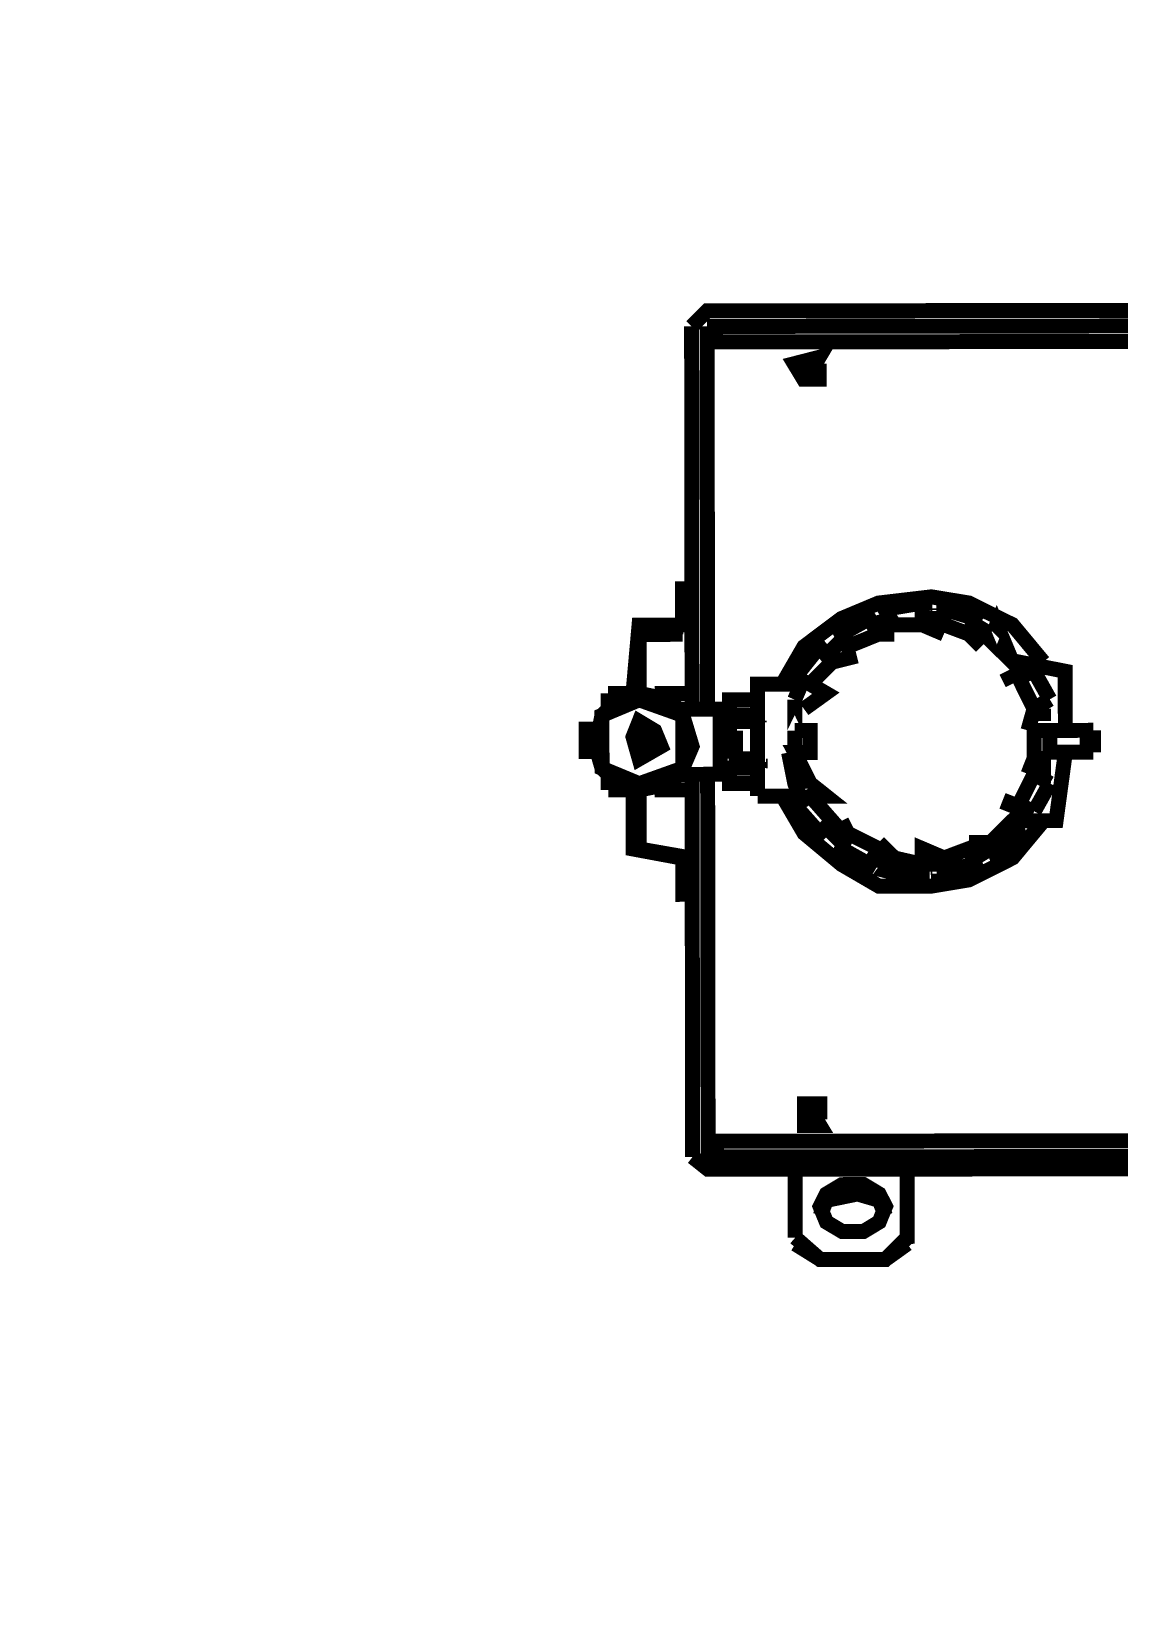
# Model space of a CAD drawing. Header units: feet. Extents: x -99009 to 3252343, y -11094690 to 9035152.
# Drawn here: x 2489037 to 2489518, y -1976778 to -1976080 of the extents above; entities that cross this region are included whole.
import ezdxf

# ---------------------------------------------------------------- set-up
doc = ezdxf.new("R2010")
doc.units = ezdxf.units.FT
doc.layers.add('1', color=1, linetype='Continuous')

# ---------------------------------------------------------------- blocks, each defined once
blk = doc.blocks.new('GRINDING MASTER')
at = {"linetype": 'ByBlock', "lineweight": -2, "transparency": 33554684}
for points in [[(1541420.89, -40096.1), (1541420.89, -40093.37), (1541423.7, -40093.37), (1541423.7, -40096.1), (1541420.89, -40096.1)], [(1541331.51, -40142.9), (1541331.51, -40138.77), (1541335.64, -40138.77), (1541335.64, -40142.9), (1541331.51, -40142.9)], [(1541331.51, -40162.17), (1541331.51, -40159.44), (1541335.64, -40159.44), (1541335.64, -40162.17), (1541331.51, -40162.17)], [(1541331.51, -40162.17), (1541331.51, -40159.44), (1541335.64, -40159.44), (1541335.64, -40162.17), (1541331.51, -40162.17)], [(1541345.23, -40162.17), (1541345.23, -40159.44), (1541347.96, -40159.44), (1541347.96, -40162.17), (1541345.23, -40162.17)], [(1541312.24, -40204.83), (1541312.24, -40202.02), (1541314.97, -40202.02), (1541314.97, -40204.83), (1541312.24, -40204.83)], [(1541418.16, -40215.83), (1541418.16, -40211.7), (1541420.89, -40211.7), (1541420.89, -40215.83), (1541418.16, -40215.83)], [(1541420.89, -40211.7), (1541420.89, -40208.97), (1541423.7, -40208.97), (1541423.7, -40211.7), (1541420.89, -40211.7)], [(1541368.63, -40320.35), (1541368.63, -40317.62), (1541371.36, -40317.62), (1541371.36, -40320.35), (1541368.63, -40320.35)], [(1541321.83, -40336.89), (1541321.83, -40334.16), (1541324.64, -40334.16), (1541324.64, -40336.89), (1541321.83, -40336.89)]]:
    blk.add_hatch(color=256, dxfattribs=at).paths.add_polyline_path(points)
at = {"linetype": 'ByBlock', "lineweight": -2, "transparency": 33554684, "const_width": 6.63}
for points in [[(1541314.97, -39966.78), (1541321.83, -39959.91), (1541718.08, -39959.91)], [(1541314.97, -40136.04), (1541314.97, -39966.78)], [(1541321.83, -39966.78), (1541327.37, -39973.64)], [(1541321.83, -39966.78), (1541327.37, -39973.64)], [(1541321.83, -39966.78), (1541718.08, -39966.78)], [(1541321.83, -40136.04), (1541321.83, -39966.78)], [(1541718.08, -39997.04), (1541718.08, -39973.64), (1541321.83, -39973.64)], [(1541371.36, -39983.31), (1541371.36, -39990.18), (1541364.5, -39990.18), (1541360.37, -39983.31), (1541371.36, -39980.5), (1541367.23, -39987.45)], [(1541310.84, -40079.56), (1541310.84, -40098.83), (1541291.57, -40098.83), (1541288.84, -40129.09)], [(1541354.91, -40125.04), (1541364.5, -40108.5), (1541381.04, -40096.1), (1541397.49, -40089.24), (1541420.89, -40086.51), (1541437.43, -40089.24), (1541456.7, -40098.83), (1541470.42, -40115.37)], [(1541400.3, -40091.97), (1541404.44, -40098.83), (1541416.76, -40098.83), (1541416.76, -40089.24), (1541400.3, -40091.97)], [(1541409.9, -40089.24), (1541416.76, -40089.24)], [(1541414.03, -40089.24), (1541420.89, -40089.24)], [(1541381.04, -40102.96), (1541383.77, -40108.5), (1541397.49, -40102.96), (1541393.44, -40096.1), (1541381.04, -40102.96)], [(1541393.44, -40098.83), (1541404.44, -40096.1)], [(1541416.76, -40096.1), (1541426.43, -40096.1)], [(1541426.43, -40091.97), (1541426.43, -40098.83), (1541437.43, -40102.96), (1541440.16, -40096.1), (1541426.43, -40091.97)], [(1541291.57, -40129.09), (1541291.57, -40102.96), (1541310.84, -40102.96)], [(1541397.49, -40102.96), (1541404.44, -40102.96)], [(1541416.76, -40098.83), (1541426.43, -40102.96)], [(1541437.43, -40102.96), (1541442.97, -40108.5)], [(1541440.16, -40098.83), (1541447.02, -40102.96)], [(1541449.83, -40098.83), (1541447.02, -40105.77), (1541456.7, -40115.37), (1541449.83, -40098.83)], [(1541360.37, -40122.23), (1541367.23, -40125.04), (1541376.9, -40115.37), (1541371.36, -40108.5), (1541360.37, -40122.23)], [(1541374.17, -40112.64), (1541381.04, -40105.77)], [(1541376.9, -40115.37), (1541387.9, -40112.64)], [(1541480.1, -40145.63), (1541480.1, -40119.5), (1541459.43, -40115.37), (1541463.56, -40122.23)], [(1541364.5, -40125.04), (1541343.91, -40125.04), (1541343.91, -40174.57)], [(1541360.37, -40131.9), (1541364.5, -40122.23)], [(1541364.5, -40136.04), (1541374.17, -40129.09), (1541367.23, -40125.04)], [(1541456.7, -40125.04), (1541453.97, -40119.5)], [(1541466.29, -40119.5), (1541459.43, -40122.23), (1541466.29, -40136.04), (1541473.23, -40131.9)], [(1541473.23, -40131.9), (1541466.29, -40119.5)], [(1541314.97, -40152.49), (1541310.84, -40162.17), (1541305.38, -40169.03), (1541291.57, -40171.76), (1541281.98, -40169.03), (1541275.11, -40162.17), (1541272.3, -40152.49), (1541275.11, -40138.77), (1541281.98, -40131.9), (1541291.57, -40129.09), (1541305.38, -40131.9), (1541310.84, -40138.77), (1541314.97, -40152.49)], [(1541275.11, -40138.77), (1541291.57, -40131.9), (1541310.84, -40138.77), (1541310.84, -40162.17), (1541291.57, -40169.03), (1541275.11, -40162.17), (1541275.11, -40138.77)], [(1541277.84, -40136.04), (1541277.84, -40129.09)], [(1541288.84, -40129.09), (1541277.84, -40129.09)], [(1541314.97, -40129.09), (1541298.43, -40129.09)], [(1541343.91, -40131.9), (1541331.51, -40131.9), (1541331.51, -40138.77), (1541343.91, -40138.77)], [(1541360.37, -40145.63), (1541360.37, -40131.9), (1541360.37, -40145.63)], [(1541301.24, -40152.49), (1541291.57, -40158.03), (1541288.84, -40148.36), (1541291.57, -40141.5), (1541298.43, -40145.63), (1541301.24, -40152.49)], [(1541331.51, -40136.04), (1541308.11, -40136.04)], [(1541327.37, -40136.04), (1541310.84, -40136.04)], [(1541327.37, -40164.9), (1541327.37, -40136.04)], [(1541466.29, -40136.04), (1541463.56, -40145.63)], [(1541470.42, -40141.5), (1541470.42, -40136.04)], [(1541268.17, -40158.03), (1541268.17, -40141.5)], [(1541294.38, -40158.03), (1541294.38, -40141.5)], [(1541331.51, -40158.03), (1541331.51, -40141.5)], [(1541331.51, -40158.03), (1541343.91, -40158.03), (1541343.91, -40141.5), (1541331.51, -40141.5)], [(1541334.24, -40155.3), (1541334.24, -40145.63)], [(1541367.23, -40174.57), (1541374.17, -40174.57), (1541367.23, -40169.03), (1541360.37, -40155.3), (1541367.23, -40155.3), (1541367.23, -40145.63), (1541360.37, -40145.63)], [(1541360.37, -40155.3), (1541360.37, -40145.63)], [(1541475.96, -40145.63), (1541466.29, -40145.63), (1541466.29, -40158.03), (1541473.23, -40158.03)], [(1541473.23, -40155.3), (1541473.23, -40145.63)], [(1541492.5, -40145.63), (1541473.23, -40145.63)], [(1541489.69, -40155.3), (1541489.69, -40145.63)], [(1541492.5, -40145.63), (1541492.5, -40155.3)], [(1541364.5, -40178.62), (1541360.37, -40169.03), (1541357.64, -40155.3)], [(1541459.43, -40185.57), (1541475.96, -40185.57), (1541480.1, -40155.3)], [(1541466.29, -40158.03), (1541463.56, -40164.9)], [(1541470.42, -40169.03), (1541470.42, -40158.03)], [(1541492.5, -40155.3), (1541473.23, -40155.3)], [(1541277.84, -40171.76), (1541277.84, -40164.9)], [(1541308.11, -40164.9), (1541331.51, -40164.9)], [(1541310.84, -40164.9), (1541327.37, -40164.9)], [(1541314.97, -40334.16), (1541314.97, -40164.9)], [(1541718.08, -40334.16), (1541321.83, -40334.16), (1541321.83, -40164.9)], [(1541343.91, -40162.17), (1541331.51, -40162.17), (1541331.51, -40169.03), (1541343.91, -40169.03)], [(1541473.23, -40169.03), (1541466.29, -40164.9), (1541459.43, -40178.62), (1541466.29, -40181.43)], [(1541277.84, -40171.76), (1541288.84, -40171.76)], [(1541288.84, -40171.76), (1541288.84, -40197.89), (1541310.84, -40202.02), (1541310.84, -40221.29)], [(1541314.97, -40202.02), (1541291.57, -40197.89), (1541291.57, -40171.76)], [(1541298.43, -40171.76), (1541314.97, -40171.76)], [(1541364.5, -40174.57), (1541343.91, -40174.57)], [(1541470.42, -40185.57), (1541456.7, -40202.02), (1541437.43, -40211.7), (1541420.89, -40214.43), (1541397.49, -40214.43), (1541381.04, -40204.83), (1541364.5, -40191.03), (1541354.91, -40174.57)], [(1541371.36, -40191.03), (1541376.9, -40185.57), (1541367.23, -40174.57), (1541360.37, -40178.62), (1541371.36, -40191.03)], [(1541453.97, -40181.43), (1541456.7, -40174.57)], [(1541466.29, -40181.43), (1541473.23, -40169.03)], [(1541459.43, -40185.57), (1541463.56, -40178.62)], [(1541381.04, -40195.16), (1541374.17, -40188.3)], [(1541383.77, -40191.03), (1541381.04, -40185.57)], [(1541459.43, -40191.03), (1541456.7, -40185.57), (1541447.02, -40195.16), (1541449.83, -40202.02), (1541459.43, -40191.03)], [(1541393.44, -40204.83), (1541397.49, -40197.89), (1541383.77, -40191.03), (1541381.04, -40197.89), (1541393.44, -40204.83)], [(1541404.44, -40202.02), (1541397.49, -40195.16)], [(1541447.02, -40195.16), (1541437.43, -40195.16)], [(1541404.44, -40204.83), (1541393.44, -40202.02)], [(1541416.76, -40211.7), (1541416.76, -40204.83), (1541404.44, -40202.02), (1541400.3, -40207.56), (1541416.76, -40211.7)], [(1541426.43, -40202.02), (1541416.76, -40197.89), (1541416.76, -40204.83)], [(1541440.16, -40204.83), (1541437.43, -40197.89), (1541426.43, -40202.02), (1541426.43, -40207.56), (1541440.16, -40204.83)], [(1541447.02, -40197.89), (1541440.16, -40202.02)], [(1541426.43, -40204.83), (1541416.76, -40204.83)], [(1541409.9, -40211.7), (1541416.76, -40211.7)], [(1541321.83, -40327.21), (1541718.08, -40327.21), (1541718.08, -40296.95)], [(1541367.23, -40313.49), (1541371.36, -40320.35), (1541364.5, -40320.35), (1541364.5, -40310.76), (1541371.36, -40310.76), (1541371.36, -40317.62)], [(1541321.83, -40334.16), (1541327.37, -40327.21)], [(1541321.83, -40334.16), (1541327.37, -40327.21)], [(1541314.97, -40334.16), (1541321.83, -40339.62), (1541718.08, -40339.62)], [(1541360.37, -40339.62), (1541360.37, -40369.88)], [(1541409.9, -40372.69), (1541409.9, -40339.62)], [(1541400.3, -40356.15), (1541397.49, -40363.02), (1541390.63, -40367.15), (1541381.04, -40367.15), (1541374.17, -40363.02), (1541371.36, -40356.15), (1541374.17, -40350.61), (1541381.04, -40346.48), (1541390.63, -40346.48), (1541397.49, -40350.61), (1541400.3, -40356.15)], [(1541400.3, -40360.29), (1541397.49, -40353.42), (1541387.9, -40350.61), (1541374.17, -40353.42), (1541371.36, -40360.29)], [(1541409.9, -40369.88), (1541400.3, -40379.55), (1541371.36, -40379.55), (1541360.37, -40369.88)], [(1541360.37, -40372.69), (1541371.36, -40379.55)], [(1541409.9, -40372.69), (1541400.3, -40379.55)], [(1541400.3, -40379.55), (1541371.36, -40379.55)]]:
    blk.add_lwpolyline(points, dxfattribs=at)
at = {"linetype": 'ByBlock', "lineweight": -2, "transparency": 33554684}
for points in [[(1541317.7, -39964.05), (1541317.7, -39966.78)], [(1541317.7, -39966.78), (1541317.7, -39964.05)], [(1541317.7, -39966.78), (1541317.7, -39964.05)], [(1541317.7, -39964.05), (1541317.7, -39966.78)], [(1541317.7, -39964.05), (1541317.7, -39964.05)], [(1541317.7, -39964.05), (1541317.7, -39964.05)], [(1541317.7, -39964.05), (1541317.7, -39964.05)], [(1541317.7, -39964.05), (1541317.7, -39964.05)], [(1541321.83, -39966.78), (1541321.83, -39970.91)], [(1541321.83, -39970.91), (1541321.83, -39966.78)], [(1541321.83, -39970.91), (1541321.83, -39966.78)], [(1541321.83, -39966.78), (1541321.83, -39970.91)], [(1541364.5, -39983.31), (1541367.23, -39983.31)], [(1541367.23, -39983.31), (1541364.5, -39983.31)], [(1541367.23, -39983.31), (1541364.5, -39983.31)], [(1541364.5, -39983.31), (1541367.23, -39983.31)], [(1541371.36, -39983.31), (1541371.36, -39987.45)], [(1541371.36, -39987.45), (1541371.36, -39983.31)], [(1541371.36, -39987.45), (1541371.36, -39983.31)], [(1541371.36, -39983.31), (1541371.36, -39987.45)], [(1541414.03, -40091.97), (1541409.9, -40089.24)], [(1541409.9, -40089.24), (1541414.03, -40091.97)], [(1541409.9, -40089.24), (1541409.9, -40091.97)], [(1541409.9, -40091.97), (1541409.9, -40089.24)], [(1541414.03, -40091.97), (1541409.9, -40089.24)], [(1541409.9, -40089.24), (1541414.03, -40091.97)], [(1541414.03, -40089.24), (1541414.03, -40091.97)], [(1541414.03, -40091.97), (1541414.03, -40089.24)], [(1541416.76, -40089.24), (1541416.76, -40089.24)], [(1541416.76, -40089.24), (1541416.76, -40089.24)], [(1541416.76, -40089.24), (1541416.76, -40089.24)], [(1541416.76, -40089.24), (1541416.76, -40089.24)], [(1541416.76, -40089.24), (1541420.89, -40089.24)], [(1541420.89, -40089.24), (1541416.76, -40089.24)], [(1541420.89, -40089.24), (1541416.76, -40089.24)], [(1541416.76, -40089.24), (1541420.89, -40089.24)], [(1541420.89, -40089.24), (1541420.89, -40091.97)], [(1541420.89, -40091.97), (1541420.89, -40089.24)], [(1541420.89, -40091.97), (1541420.89, -40089.24)], [(1541420.89, -40089.24), (1541420.89, -40091.97)], [(1541420.89, -40091.97), (1541423.7, -40091.97)], [(1541423.7, -40091.97), (1541420.89, -40091.97)], [(1541423.7, -40091.97), (1541420.89, -40091.97)], [(1541420.89, -40091.97), (1541423.7, -40091.97)], [(1541420.89, -40091.97), (1541420.89, -40096.1)], [(1541420.89, -40096.1), (1541420.89, -40091.97)], [(1541423.7, -40091.97), (1541423.7, -40096.1)], [(1541423.7, -40096.1), (1541423.7, -40091.97)], [(1541310.84, -40098.83), (1541310.84, -40102.96)], [(1541310.84, -40102.96), (1541310.84, -40098.83)], [(1541310.84, -40102.96), (1541310.84, -40098.83)], [(1541310.84, -40098.83), (1541310.84, -40102.96)], [(1541420.89, -40096.1), (1541423.7, -40096.1)], [(1541423.7, -40096.1), (1541420.89, -40096.1)], [(1541423.7, -40096.1), (1541423.7, -40096.1)], [(1541423.7, -40096.1), (1541423.7, -40096.1)], [(1541291.57, -40102.96), (1541291.57, -40105.77)], [(1541291.57, -40105.77), (1541291.57, -40102.96)], [(1541291.57, -40105.77), (1541291.57, -40102.96)], [(1541291.57, -40102.96), (1541291.57, -40105.77)], [(1541459.43, -40112.64), (1541459.43, -40115.37)], [(1541459.43, -40115.37), (1541459.43, -40112.64)], [(1541459.43, -40115.37), (1541459.43, -40112.64)], [(1541459.43, -40112.64), (1541459.43, -40115.37)], [(1541331.51, -40138.77), (1541331.51, -40141.5)], [(1541331.51, -40141.5), (1541331.51, -40138.77)], [(1541331.51, -40141.5), (1541334.24, -40141.5)], [(1541334.24, -40141.5), (1541331.51, -40141.5)], [(1541334.24, -40141.5), (1541331.51, -40141.5)], [(1541331.51, -40141.5), (1541334.24, -40141.5)], [(1541334.24, -40138.77), (1541334.24, -40141.5)], [(1541334.24, -40141.5), (1541334.24, -40138.77)], [(1541343.91, -40141.5), (1541347.96, -40141.5)], [(1541347.96, -40141.5), (1541343.91, -40141.5)], [(1541347.96, -40141.5), (1541343.91, -40141.5)], [(1541343.91, -40141.5), (1541347.96, -40141.5)], [(1541331.51, -40158.03), (1541331.51, -40162.17)], [(1541331.51, -40162.17), (1541331.51, -40158.03)], [(1541331.51, -40158.03), (1541331.51, -40162.17)], [(1541331.51, -40162.17), (1541331.51, -40158.03)], [(1541334.24, -40158.03), (1541334.24, -40162.17)], [(1541334.24, -40162.17), (1541334.24, -40158.03)], [(1541334.24, -40158.03), (1541334.24, -40162.17)], [(1541334.24, -40162.17), (1541334.24, -40158.03)], [(1541343.91, -40158.03), (1541343.91, -40162.17)], [(1541343.91, -40162.17), (1541343.91, -40158.03)], [(1541347.96, -40158.03), (1541347.96, -40162.17)], [(1541347.96, -40162.17), (1541347.96, -40158.03)], [(1541473.23, -40158.03), (1541475.96, -40158.03)], [(1541475.96, -40158.03), (1541473.23, -40158.03)], [(1541475.96, -40158.03), (1541473.23, -40158.03)], [(1541473.23, -40158.03), (1541475.96, -40158.03)], [(1541459.43, -40185.57), (1541459.43, -40188.3)], [(1541459.43, -40188.3), (1541459.43, -40185.57)], [(1541459.43, -40188.3), (1541459.43, -40185.57)], [(1541459.43, -40185.57), (1541459.43, -40188.3)], [(1541291.57, -40197.89), (1541291.57, -40197.89)], [(1541291.57, -40197.89), (1541291.57, -40197.89)], [(1541291.57, -40197.89), (1541291.57, -40197.89)], [(1541291.57, -40197.89), (1541291.57, -40197.89)], [(1541310.84, -40202.02), (1541310.84, -40204.83)], [(1541310.84, -40204.83), (1541310.84, -40202.02)], [(1541314.97, -40202.02), (1541314.97, -40204.83)], [(1541314.97, -40204.83), (1541314.97, -40202.02)], [(1541423.7, -40207.56), (1541420.89, -40204.83)], [(1541420.89, -40204.83), (1541423.7, -40207.56)], [(1541420.89, -40204.83), (1541420.89, -40207.56)], [(1541420.89, -40207.56), (1541420.89, -40204.83)], [(1541423.7, -40207.56), (1541420.89, -40204.83)], [(1541420.89, -40204.83), (1541423.7, -40207.56)], [(1541423.7, -40204.83), (1541423.7, -40207.56)], [(1541423.7, -40207.56), (1541423.7, -40204.83)], [(1541409.9, -40211.7), (1541414.03, -40211.7)], [(1541414.03, -40211.7), (1541409.9, -40211.7)], [(1541414.03, -40211.7), (1541409.9, -40211.7)], [(1541409.9, -40211.7), (1541414.03, -40211.7)], [(1541414.03, -40211.7), (1541414.03, -40214.43)], [(1541414.03, -40214.43), (1541414.03, -40211.7)], [(1541414.03, -40214.43), (1541414.03, -40211.7)], [(1541414.03, -40211.7), (1541414.03, -40214.43)], [(1541416.76, -40211.7), (1541416.76, -40214.43)], [(1541416.76, -40214.43), (1541416.76, -40211.7)], [(1541420.89, -40207.56), (1541423.7, -40207.56)], [(1541423.7, -40207.56), (1541420.89, -40207.56)], [(1541423.7, -40207.56), (1541420.89, -40207.56)], [(1541420.89, -40207.56), (1541423.7, -40207.56)], [(1541420.89, -40207.56), (1541420.89, -40211.7)], [(1541420.89, -40211.7), (1541420.89, -40207.56)], [(1541420.89, -40211.7), (1541420.89, -40211.7)], [(1541420.89, -40211.7), (1541420.89, -40211.7)], [(1541420.89, -40211.7), (1541420.89, -40211.7)], [(1541420.89, -40211.7), (1541420.89, -40211.7)], [(1541420.89, -40211.7), (1541420.89, -40214.43)], [(1541420.89, -40214.43), (1541420.89, -40211.7)], [(1541423.7, -40207.56), (1541423.7, -40211.7)], [(1541423.7, -40211.7), (1541423.7, -40207.56)], [(1541364.5, -40317.62), (1541364.5, -40317.62)], [(1541364.5, -40317.62), (1541364.5, -40317.62)], [(1541364.5, -40317.62), (1541364.5, -40317.62)], [(1541364.5, -40317.62), (1541364.5, -40317.62)], [(1541367.23, -40317.62), (1541367.23, -40320.35)], [(1541367.23, -40320.35), (1541367.23, -40317.62)], [(1541371.36, -40317.62), (1541371.36, -40320.35)], [(1541371.36, -40320.35), (1541371.36, -40317.62)], [(1541317.7, -40336.89), (1541317.7, -40339.62)], [(1541317.7, -40339.62), (1541317.7, -40336.89)], [(1541317.7, -40339.62), (1541317.7, -40336.89)], [(1541317.7, -40336.89), (1541317.7, -40339.62)], [(1541317.7, -40336.89), (1541317.7, -40339.62)], [(1541317.7, -40339.62), (1541317.7, -40336.89)], [(1541321.83, -40334.16), (1541321.83, -40336.89)], [(1541321.83, -40336.89), (1541321.83, -40334.16)], [(1541324.64, -40334.16), (1541324.64, -40336.89)], [(1541324.64, -40336.89), (1541324.64, -40334.16)], [(1541317.7, -40339.62), (1541317.7, -40339.62)], [(1541317.7, -40339.62), (1541317.7, -40339.62)], [(1541360.37, -40339.62), (1541360.37, -40339.62)], [(1541360.37, -40339.62), (1541360.37, -40339.62)], [(1541360.37, -40339.62), (1541360.37, -40339.62)], [(1541360.37, -40339.62), (1541360.37, -40339.62)], [(1541409.9, -40339.62), (1541409.9, -40339.62)], [(1541409.9, -40339.62), (1541409.9, -40339.62)], [(1541409.9, -40339.62), (1541409.9, -40339.62)], [(1541409.9, -40339.62), (1541409.9, -40339.62)]]:
    blk.add_lwpolyline(points, dxfattribs=at)

msp = doc.modelspace()

# ---------------------------------------------------------------- linework, layer by layer
at = {"layer": '1'}
msp.add_arc((2520410.24778, -1978395.99612), 100000, 84.1346387202, 194.3871675539, dxfattribs=at)

# ---------------------------------------------------------------- block references
at = {"transparency": 33554684, "rotation": 0.06505171407317947}
msp.add_blockref('GRINDING MASTER', (947969.19485, -1937994.01305), dxfattribs=at)

doc.saveas('drawing.dxf')
